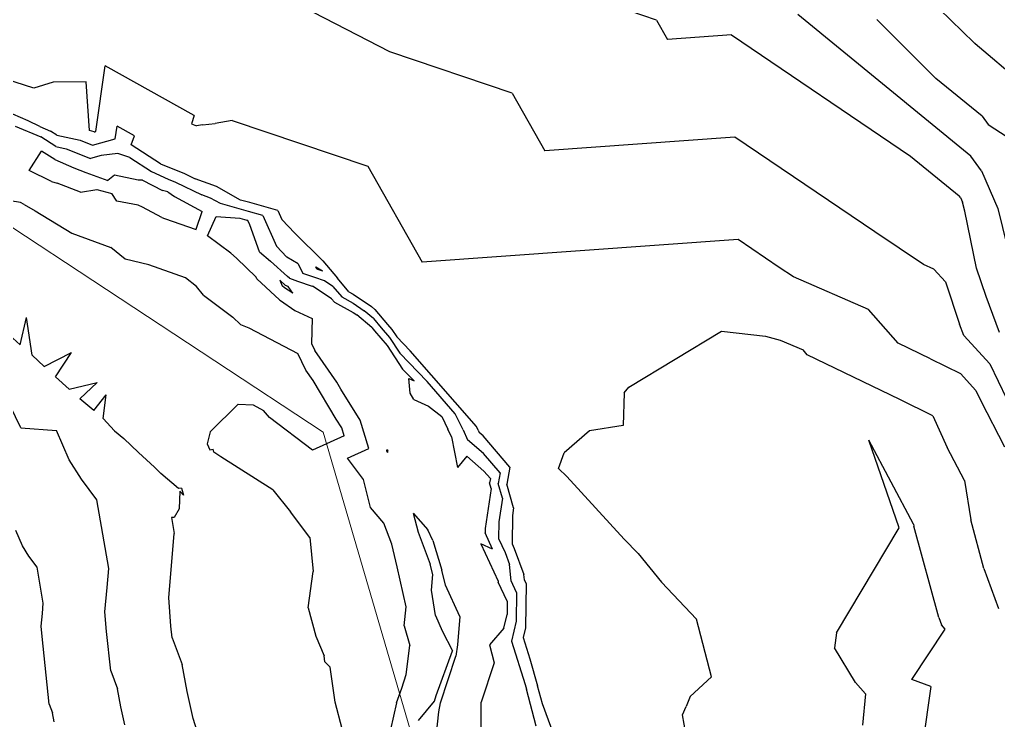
# Model space of a CAD drawing. Header units: metres. Extents: x -1120501 to 1198934, y -4928884 to 66998.
# Drawn here: x 732.5 to 881.2, y -1067.4 to -961 of the extents above; entities that cross this region are included whole.
import ezdxf

# ---------------------------------------------------------------- set-up
doc = ezdxf.new("R2010")
doc.units = ezdxf.units.M
doc.layers.add('CL', color=5, linetype='Continuous')
doc.layers.add('SURF2CONTOURS', color=7, linetype='Continuous', lineweight=0)

msp = doc.modelspace()

# ---------------------------------------------------------------- linework, layer by layer
at = {"color": 7, "lineweight": 0}
msp.add_circle((-684.64, 190.5), 66807.04, dxfattribs=at)
at = {"layer": 'CL', "linetype": 'Continuous', "lineweight": 0}
msp.add_lwpolyline([(-1067.58, 367.8), (-1082.93, 319.26), (-1104.11, 221.68), (-1108.39, 149.1), (-1119.85, 75.24), (-1093.53, -4.65), (-914.22, -147.32), (-825.87, -265.54), (-744.42, -314.86), (-442.72, -367.63), (-277.08, -412.37), (-43.5, -540.29), (86.31, -636.55), (247.28, -699.7), (413.51, -706.37), (555.05, -769.61), (597.29, -868.97), (635.37, -929.41), (778.63, -1023.65), (803.38, -1108.38), (824.32, -1155.97), (872.87, -1163.59)], dxfattribs=at)
at = {"layer": 'SURF2CONTOURS', "color": 4, "linetype": 'Continuous', "lineweight": -3}
for p, q in [((868.74, -956, 241), (877.51, -964.53, 241)), ((788.73, -965.91, 239), (773.9, -958.23, 239)), ((876.99, -981.73, 240), (850.72, -960.25, 240)), ((877.51, -964.53, 241), (877.59, -964.6, 241)), ((877.66, -964.66, 241), (877.59, -964.6, 241)), ((886.9, -972.55, 241), (877.66, -964.66, 241)), ((807.32, -972.16, 239), (788.73, -965.91, 239)), ((733.79, -976.39, 238), (716.88, -968.94, 238)), ((807.32, -972.16, 239), (812.28, -980.92, 239)), ((735.58, -977.24, 238), (733.79, -976.39, 238)), ((735.58, -977.24, 238), (737.19, -977.92, 238)), ((738.14, -978.53, 238), (737.19, -977.92, 238)), ((747.02, -979.12, 238), (747.3, -977.18, 238)), ((749.92, -978.64, 238), (747.3, -977.18, 238)), ((738.14, -978.53, 238), (741.7, -979.32, 238)), ((741.7, -979.32, 238), (743.58, -980.07, 238)), ((743.58, -980.07, 238), (747.02, -979.12, 238)), ((749.45, -980, 238), (749.92, -978.64, 238)), ((753.9, -982.88, 238), (749.45, -980, 238)), ((841.13, -978.86, 239), (812.28, -980.92, 239)), ((862.41, -993.24, 239), (841.13, -978.86, 239)), ((733.93, -983.91, 237), (735.82, -980.96, 237)), ((737.82, -982.24, 237), (735.82, -980.96, 237)), ((737.82, -982.24, 237), (740.73, -983.52, 237)), ((753.9, -982.88, 238), (754.99, -983.38, 238)), ((878.61, -983.96, 240), (876.99, -981.73, 240)), ((737.31, -985.58, 237), (733.93, -983.91, 237)), ((740.73, -983.52, 237), (742.57, -984.23, 237)), ((742.57, -984.23, 237), (745.9, -985.41, 237)), ((754.99, -983.38, 238), (757.45, -984.33, 238)), ((757.45, -984.33, 238), (759.17, -985.17, 238)), ((878.61, -983.96, 240), (881.12, -989.68, 240)), ((737.31, -985.58, 237), (738.19, -985.86, 237)), ((741.72, -987.18, 237), (738.19, -985.86, 237)), ((746.88, -984.6, 237), (745.9, -985.41, 237)), ((750.5, -985.39, 237), (746.88, -984.6, 237)), ((751.16, -985.36, 237), (750.5, -985.39, 237)), ((751.16, -985.36, 237), (754.22, -986.95, 237)), ((762.42, -986.34, 238), (759.17, -985.17, 238)), ((741.72, -987.18, 237), (744.2, -986.82, 237)), ((744.2, -986.82, 237), (746.49, -987.42, 237)), ((747.24, -988.55, 237), (746.49, -987.42, 237)), ((754.99, -987.17, 237), (754.22, -986.95, 237)), ((754.99, -987.17, 237), (756.03, -987.85, 237)), ((766.04, -988.4, 238), (762.42, -986.34, 238)), ((750.51, -989.19, 237), (747.24, -988.55, 237)), ((756.03, -987.85, 237), (760.23, -990.14, 237)), ((767.45, -988.79, 238), (766.04, -988.4, 238)), ((771.74, -989.97, 238), (767.45, -988.79, 238)), ((751.16, -989.47, 237), (750.51, -989.19, 237)), ((754.09, -991.07, 237), (751.16, -989.47, 237)), ((759.32, -992.8, 237), (760.23, -990.14, 237)), ((771.74, -989.97, 238), (772.35, -991.37, 238)), ((881.12, -989.68, 240), (883.29, -998.56, 240)), ((754.09, -991.07, 237), (754.48, -991.22, 237)), ((754.48, -991.22, 237), (759.32, -992.88, 237)), ((761.05, -993.86, 237), (762.33, -990.9, 237)), ((762.33, -990.9, 237), (765.95, -991.16, 237)), ((765.95, -991.16, 237), (767.02, -991.46, 237)), ((767.15, -991.49, 237), (767.02, -991.46, 237)), ((767.44, -992.15, 237), (767.15, -991.49, 237)), ((772.35, -991.37, 238), (774.31, -993.41, 238)), ((759.32, -992.88, 237), (759.32, -992.8, 237)), ((768.92, -996.24, 237), (767.44, -992.15, 237)), ((869.81, -998.19, 239), (862.41, -993.24, 239)), ((764.58, -996.47, 237), (761.05, -993.86, 237)), ((774.31, -993.41, 238), (778.56, -997.61, 238)), ((768.92, -996.24, 237), (770.58, -997.69, 237)), ((764.58, -996.47, 237), (765.45, -997.22, 237)), ((768.42, -1000.13, 237), (765.45, -997.22, 237)), ((773.18, -999.99, 237), (770.58, -997.69, 237)), ((778.56, -997.61, 238), (780.77, -1000.27, 238)), ((777.65, -998.88, 238), (777.5, -998.56, 238)), ((777.5, -998.56, 238), (778.51, -999.17, 238)), ((777.74, -998.91, 238), (777.65, -998.88, 238)), ((777.74, -998.91, 238), (778.51, -999.17, 238)), ((871.4, -998.88, 239), (869.81, -998.19, 239)), ((871.4, -998.88, 239), (873.13, -1000.84, 239)), ((768.53, -1000.38, 237), (768.42, -1000.13, 237)), ((771.97, -1003.54, 237), (768.53, -1000.38, 237)), ((773.49, -1000.28, 237), (773.18, -999.99, 237)), ((773.49, -1000.28, 237), (774.71, -1000.71, 237)), ((774.71, -1000.71, 237), (776.91, -1001.46, 237)), ((782.5, -1002.32, 238), (780.77, -1000.27, 238)), ((777.08, -1001.52, 237), (776.91, -1001.46, 237)), ((779.89, -1003.38, 237), (777.08, -1001.52, 237)), ((873.13, -1000.84, 239), (875.29, -1007.23, 239)), ((771.97, -1003.54, 237), (772.12, -1003.63, 237)), ((772.12, -1003.63, 237), (774.28, -1005.18, 237)), ((779.89, -1003.38, 237), (780.34, -1003.92, 237)), ((782.5, -1002.32, 238), (783.16, -1002.68, 238)), ((783.16, -1002.68, 238), (785.94, -1004.57, 238)), ((774.28, -1005.18, 237), (776.95, -1006.38, 237)), ((780.34, -1003.92, 237), (783.17, -1005.48, 237)), ((786.48, -1005.03, 238), (785.94, -1004.57, 238)), ((786.48, -1005.03, 238), (788.4, -1007.31, 238)), ((732.57, -1010.38, 238), (733.55, -1006.25, 238)), ((734.4, -1011.94, 238), (733.55, -1006.25, 238)), ((776.95, -1006.38, 237), (776.83, -1010.17, 237)), ((783.17, -1005.48, 237), (783.7, -1005.84, 237)), ((786, -1007.77, 237), (783.7, -1005.84, 237)), ((786, -1007.77, 237), (786.41, -1008.25, 237)), ((786.41, -1008.25, 237), (788.32, -1010.51, 237)), ((788.4, -1007.31, 238), (789.02, -1008.04, 238)), ((789.02, -1008.04, 238), (789.78, -1009.19, 238)), ((875.92, -1008.95, 239), (875.29, -1007.23, 239)), ((732.57, -1010.38, 238), (730.89, -1008.88, 238)), ((789.78, -1009.19, 238), (791.82, -1011.32, 238)), ((825.02, -1016.81, 238), (839.1, -1008.33, 238)), ((839.1, -1008.33, 238), (845.79, -1009.09, 238)), ((845.79, -1009.09, 238), (848.06, -1009.67, 238)), ((848.06, -1009.67, 238), (851.52, -1011.17, 238)), ((879.88, -1013.28, 239), (875.92, -1008.95, 239)), ((776.83, -1010.17, 237), (777.36, -1011.26, 237)), ((788.32, -1010.51, 237), (790.67, -1014.07, 237)), ((852.16, -1011.91, 238), (851.52, -1011.17, 238)), ((736.21, -1013.67, 238), (734.4, -1011.94, 238)), ((736.21, -1013.67, 238), (740.35, -1011.54, 238)), ((737.94, -1015.25, 238), (740.35, -1011.54, 238)), ((780.67, -1016.07, 237), (777.36, -1011.26, 237)), ((801.88, -1022.77, 238), (791.82, -1011.32, 238)), ((866.21, -1018.69, 238), (852.16, -1011.91, 238)), ((792.41, -1015.87, 237), (790.67, -1014.07, 237)), ((879.88, -1013.28, 239), (882.43, -1018.54, 239)), ((740, -1017.1, 238), (737.94, -1015.25, 238)), ((791.8, -1017.75, 237), (791.64, -1015.51, 237)), ((791.64, -1015.51, 237), (792.41, -1015.87, 237)), ((740, -1017.1, 238), (744.25, -1016.1, 238)), ((741.64, -1018.61, 238), (744.25, -1016.1, 238)), ((781.29, -1017.11, 237), (780.67, -1016.07, 237)), ((784.23, -1021.81, 237), (781.29, -1017.11, 237)), ((824.32, -1017.66, 238), (825.02, -1016.81, 238)), ((743.76, -1020.36, 238), (741.64, -1018.61, 238)), ((743.76, -1020.36, 238), (745.63, -1018, 238)), ((745.16, -1021.55, 238), (745.63, -1018, 238)), ((792.37, -1018.69, 237), (791.8, -1017.75, 237)), ((824.32, -1017.66, 238), (824.18, -1022.62, 238)), ((792.37, -1018.69, 237), (794.63, -1019.68, 237)), ((794.63, -1019.68, 237), (796.64, -1021.28, 237)), ((871.23, -1021.18, 238), (866.21, -1018.69, 238)), ((746.91, -1023.45, 238), (745.16, -1021.55, 238)), ((796.64, -1021.28, 237), (797.57, -1023.2, 237)), ((871.23, -1021.18, 238), (873.4, -1025.99, 238)), ((785.52, -1026.13, 237), (784.23, -1021.81, 237)), ((802.16, -1023.35, 238), (801.88, -1022.77, 238)), ((824.18, -1022.62, 238), (819.05, -1023.43, 238)), ((746.91, -1023.45, 238), (748.32, -1024.61, 238)), ((750.55, -1026.71, 238), (748.32, -1024.61, 238)), ((798.08, -1024.36, 237), (797.57, -1023.2, 237)), ((798.08, -1024.36, 237), (799.04, -1029.01, 237)), ((802.16, -1023.35, 238), (802.32, -1023.72, 238)), ((802.91, -1024.22, 238), (802.32, -1023.72, 238)), ((806.99, -1028.94, 238), (802.91, -1024.22, 238)), ((819.05, -1023.43, 238), (815.22, -1026.79, 238)), ((876.06, -1030.98, 238), (873.4, -1025.99, 238)), ((752.98, -1028.96, 238), (750.55, -1026.71, 238)), ((782.29, -1027.62, 237), (785.52, -1026.13, 237)), ((800.41, -1027.31, 237), (799.04, -1029.01, 237)), ((800.41, -1027.31, 237), (803.03, -1029.56, 237)), ((814.36, -1029.17, 238), (815.22, -1026.79, 238)), ((752.98, -1028.96, 238), (753.96, -1029.91, 238)), ((784.75, -1030.83, 237), (782.29, -1027.62, 237)), ((806.99, -1028.94, 238), (806.53, -1031.55, 238)), ((756.61, -1032.22, 238), (753.96, -1029.91, 238)), ((804.01, -1030.69, 237), (803.03, -1029.56, 237)), ((814.36, -1029.17, 238), (815.63, -1030.4, 238)), ((824.36, -1039.91, 238), (815.63, -1030.4, 238)), ((785.78, -1035.1, 237), (784.75, -1030.83, 237)), ((804.01, -1030.69, 237), (803.9, -1031.32, 237)), ((804.14, -1032.18, 237), (803.9, -1031.32, 237)), ((807.53, -1035.13, 238), (806.53, -1031.55, 238)), ((876.06, -1030.98, 238), (876.98, -1036.95, 238)), ((757.1, -1032.13, 238), (756.61, -1032.22, 238)), ((756.85, -1032.61, 238), (756.75, -1035.28, 238)), ((756.85, -1032.61, 238), (757.4, -1033.22, 238)), ((757.1, -1032.13, 238), (757.4, -1033.22, 238)), ((804.14, -1032.18, 237), (803.21, -1038.27, 237)), ((756.75, -1035.28, 238), (755.96, -1036.61, 238)), ((787.82, -1037.46, 237), (785.78, -1035.1, 237)), ((807.35, -1036.28, 238), (807.32, -1040.62, 238)), ((807.53, -1035.13, 238), (807.35, -1036.28, 238)), ((755.54, -1036.59, 238), (755.96, -1039.04, 238)), ((755.96, -1036.61, 238), (755.54, -1036.59, 238)), ((789.06, -1040.64, 237), (787.82, -1037.46, 237)), ((879, -1044.33, 238), (876.98, -1036.95, 238)), ((732.91, -1040.93, 239), (731.9, -1038.57, 239)), ((755.6, -1043.33, 238), (755.96, -1039.04, 238)), ((803.21, -1038.27, 237), (803.2, -1038.93, 237)), ((804.32, -1041.4, 237), (803.2, -1038.93, 237)), ((733.91, -1042.48, 239), (732.91, -1040.93, 239)), ((789.87, -1044.09, 237), (789.06, -1040.64, 237)), ((802.58, -1040.58, 237), (805.19, -1046.26, 237)), ((804.32, -1041.4, 237), (802.58, -1040.58, 237)), ((807.32, -1040.62, 238), (807.64, -1041.31, 238)), ((826.48, -1042.05, 238), (824.36, -1039.91, 238)), ((807.64, -1041.31, 238), (809.08, -1045.26, 238)), ((826.48, -1042.05, 238), (830, -1046.42, 238)), ((735.14, -1044.13, 239), (733.91, -1042.48, 239)), ((755.14, -1048.74, 238), (755.6, -1043.33, 238)), ((736.08, -1049.63, 239), (735.14, -1044.13, 239)), ((791.2, -1050.19, 237), (789.87, -1044.09, 237)), ((809.17, -1046.06, 238), (809.08, -1045.26, 238)), ((879, -1044.33, 238), (881.19, -1050.44, 238)), ((805.19, -1046.26, 237), (805.21, -1046.42, 237)), ((806.57, -1049.32, 237), (805.21, -1046.42, 237)), ((809.43, -1046.62, 238), (809.17, -1046.06, 238)), ((809.43, -1046.62, 238), (809.33, -1053.34, 238)), ((830, -1046.42, 238), (835.3, -1052.04, 238)), ((735.95, -1051.17, 239), (736.08, -1049.63, 239)), ((755.48, -1053.1, 238), (755.14, -1048.74, 238)), ((806.57, -1049.32, 237), (806.54, -1051.34, 237)), ((735.78, -1053.11, 239), (735.95, -1051.17, 239)), ((790.89, -1053.05, 237), (791.2, -1050.19, 237)), ((806.07, -1053.39, 237), (806.54, -1051.34, 237)), ((837.62, -1060.81, 238), (835.3, -1052.04, 238)), ((735.9, -1054.68, 239), (735.78, -1053.11, 239)), ((755.67, -1054.89, 238), (755.48, -1053.1, 238)), ((790.89, -1053.05, 237), (791.77, -1056.02, 237)), ((806.07, -1053.39, 237), (803.86, -1055.94, 237)), ((809.33, -1053.34, 238), (808.98, -1054.83, 238)), ((737, -1064.94, 239), (735.9, -1054.68, 239)), ((755.67, -1054.89, 238), (757.19, -1058.92, 238)), ((808.98, -1054.83, 238), (809.99, -1058.06, 238)), ((791.2, -1060.44, 237), (791.77, -1056.02, 237)), ((803.86, -1055.94, 237), (804.57, -1058.66, 237)), ((804.57, -1058.66, 237), (802.62, -1064.67, 237)), ((809.99, -1058.06, 238), (811.19, -1062.15, 238)), ((757.95, -1063.01, 238), (757.19, -1058.92, 238)), ((790.56, -1062.53, 237), (791.2, -1060.44, 237)), ((837.62, -1060.81, 238), (834.36, -1063.77, 238)), ((758.85, -1067.13, 238), (757.95, -1063.01, 238)), ((789.77, -1064.77, 237), (790.56, -1062.53, 237)), ((811.92, -1064.92, 238), (811.19, -1062.15, 238)), ((802.62, -1068.83, 237), (802.62, -1064.67, 237)), ((834.36, -1063.77, 238), (833.78, -1065.31, 238)), ((737, -1064.94, 239), (737.51, -1066.28, 239)), ((789.77, -1064.77, 237), (787.85, -1072.95, 237)), ((815.33, -1074.09, 238), (811.92, -1064.92, 238)), ((833.18, -1066.57, 238), (833.78, -1065.31, 238)), ((737.76, -1067.65, 239), (737.51, -1066.28, 239)), ((760.35, -1071.87, 238), (758.85, -1067.13, 238)), ((834.33, -1072.98, 238), (833.18, -1066.57, 238))]:
    msp.add_line(p, q, dxfattribs=at)
at = {"layer": 'SURF2CONTOURS', "color": 2, "linetype": 'Continuous', "lineweight": -3}
for p, q in [((829.26, -961.08, 239.5), (823.01, -958.97, 239.5)), ((829.26, -961.08, 239.5), (830.93, -964.02, 239.5)), ((871.69, -969.93, 240.5), (862.72, -961, 240.5)), ((840.62, -963.33, 239.5), (830.93, -964.02, 239.5)), ((840.62, -963.33, 239.5), (867.85, -981.73, 239.5)), ((734.66, -971.39, 238.5), (714.92, -965.15, 238.5)), ((744.06, -978.01, 238.5), (745.48, -968, 238.5)), ((759.03, -975.56, 238.5), (745.48, -968, 238.5)), ((737.61, -970.5, 238.5), (734.66, -971.39, 238.5)), ((742.58, -970.44, 238.5), (737.61, -970.5, 238.5)), ((743.13, -977.86, 238.5), (742.58, -970.44, 238.5)), ((878.73, -975.68, 240.5), (871.69, -969.93, 240.5)), ((759.03, -975.56, 238.5), (758.6, -976.81, 238.5)), ((758.6, -976.81, 238.5), (759.36, -977.13, 238.5)), ((760.26, -976.97, 238.5), (759.36, -977.13, 238.5)), ((760.26, -976.97, 238.5), (762.21, -976.79, 238.5)), ((764.8, -976.32, 238.5), (762.21, -976.79, 238.5)), ((764.8, -976.32, 238.5), (785.38, -983.25, 238.5)), ((878.73, -975.68, 240.5), (879.65, -976.95, 240.5)), ((879.65, -976.95, 240.5), (882.53, -978.81, 240.5)), ((731.8, -977.16, 237.5), (735.69, -978.8, 237.5)), ((743.82, -978.02, 238.5), (743.13, -977.86, 238.5)), ((743.82, -978.02, 238.5), (743.9, -978.05, 238.5)), ((743.9, -978.05, 238.5), (744.06, -978.01, 238.5)), ((738.01, -980.28, 237.5), (735.69, -978.8, 237.5)), ((738.01, -980.28, 237.5), (739.58, -980.63, 237.5)), ((739.58, -980.63, 237.5), (743.25, -982.08, 237.5)), ((747.39, -981.33, 237.5), (744.9, -981.62, 237.5)), ((749.25, -981.96, 237.5), (747.39, -981.33, 237.5)), ((744.9, -981.62, 237.5), (743.25, -982.08, 237.5)), ((749.25, -981.96, 237.5), (752.53, -984.09, 237.5)), ((867.85, -981.73, 239.5), (875.25, -987.78, 239.5)), ((752.53, -984.09, 237.5), (755.05, -985.24, 237.5)), ((785.38, -983.25, 238.5), (793.64, -997.82, 238.5)), ((755.05, -985.24, 237.5), (756.19, -985.68, 237.5)), ((756.19, -985.68, 237.5), (760.15, -987.61, 237.5)), ((732.64, -988.79, 237.5), (728.44, -988.1, 237.5)), ((733.16, -989.09, 237.5), (732.64, -988.79, 237.5)), ((761.5, -988.1, 237.5), (760.15, -987.61, 237.5)), ((763, -988.95, 237.5), (761.5, -988.1, 237.5)), ((875.44, -988.04, 239.5), (875.25, -987.78, 239.5)), ((875.44, -988.04, 239.5), (875.73, -988.71, 239.5)), ((876.07, -990.09, 239.5), (875.73, -988.71, 239.5)), ((733.16, -989.09, 237.5), (734.84, -990.02, 237.5)), ((734.84, -990.02, 237.5), (740.4, -993.44, 237.5)), ((767.24, -990.12, 237.5), (763, -988.95, 237.5)), ((769.44, -990.73, 237.5), (767.24, -990.12, 237.5)), ((877.86, -998.73, 239.5), (876.07, -990.09, 239.5)), ((769.44, -990.73, 237.5), (771.52, -995.43, 237.5)), ((740.4, -993.44, 237.5), (746.34, -995.6, 237.5)), ((841.64, -994.4, 238.5), (793.64, -997.82, 238.5)), ((847.89, -998.62, 238.5), (841.64, -994.4, 238.5)), ((748.51, -997.4, 237.5), (746.34, -995.6, 237.5)), ((773.09, -997.07, 237.5), (771.52, -995.43, 237.5)), ((752.1, -998.25, 237.5), (748.51, -997.4, 237.5)), ((774.8, -998.08, 237.5), (773.09, -997.07, 237.5)), ((757.7, -1000.2, 237.5), (752.1, -998.25, 237.5)), ((774.8, -998.08, 237.5), (775.51, -999.56, 237.5)), ((850.07, -1000.08, 238.5), (847.89, -998.62, 238.5)), ((879.32, -1003.03, 239.5), (877.86, -998.73, 239.5)), ((759.37, -1001.54, 237.5), (757.7, -1000.2, 237.5)), ((772.01, -1000.59, 236.5), (772.89, -1001.4, 236.5)), ((772.01, -1000.59, 236.5), (772.37, -1001.41, 236.5)), ((777.32, -1000.18, 237.5), (775.51, -999.56, 237.5)), ((778.79, -1000.68, 237.5), (777.32, -1000.18, 237.5)), ((780.1, -1001.55, 237.5), (778.79, -1000.68, 237.5)), ((861.46, -1005.03, 238.5), (850.07, -1000.08, 238.5)), ((760.41, -1002.84, 237.5), (759.37, -1001.54, 237.5)), ((772.73, -1001.74, 236.5), (772.37, -1001.41, 236.5)), ((774.02, -1002.52, 236.5), (772.73, -1001.74, 236.5)), ((773.29, -1001.55, 236.5), (772.89, -1001.4, 236.5)), ((774.02, -1002.52, 236.5), (773.29, -1001.55, 236.5)), ((780.1, -1001.55, 237.5), (781.42, -1003.12, 237.5)), ((760.41, -1002.84, 237.5), (764.86, -1006.18, 237.5)), ((781.42, -1003.12, 237.5), (783.17, -1004.08, 237.5)), ((881.34, -1008.52, 239.5), (879.32, -1003.03, 239.5)), ((783.17, -1004.08, 237.5), (784.82, -1005.21, 237.5)), ((786.24, -1006.4, 237.5), (784.82, -1005.21, 237.5)), ((865.95, -1010.11, 238.5), (861.46, -1005.03, 238.5)), ((766.05, -1007.32, 237.5), (764.86, -1006.18, 237.5)), ((786.24, -1006.4, 237.5), (787.4, -1007.78, 237.5)), ((766.05, -1007.32, 237.5), (767.32, -1007.78, 237.5)), ((767.32, -1007.78, 237.5), (774.78, -1011.7, 237.5)), ((787.4, -1007.78, 237.5), (788.67, -1009.28, 237.5)), ((788.67, -1009.28, 237.5), (790.23, -1011.63, 237.5)), ((870.9, -1012.5, 238.5), (865.95, -1010.11, 238.5)), ((775.99, -1014.21, 237.5), (774.78, -1011.7, 237.5)), ((790.23, -1011.63, 237.5), (794.4, -1015.97, 237.5)), ((870.9, -1012.5, 238.5), (875.41, -1014.74, 238.5)), ((777.08, -1015.78, 237.5), (775.99, -1014.21, 237.5)), ((875.41, -1014.74, 238.5), (877.78, -1017.33, 238.5)), ((780.59, -1021.67, 237.5), (777.08, -1015.78, 237.5)), ((798.68, -1020.84, 237.5), (794.4, -1015.97, 237.5)), ((877.78, -1017.33, 238.5), (878.53, -1018.88, 238.5)), ((732.68, -1023.01, 238.5), (731.04, -1019.63, 238.5)), ((765.69, -1019.41, 237.5), (761.44, -1023.59, 237.5)), ((765.69, -1019.41, 237.5), (767.98, -1019.52, 237.5)), ((767.98, -1019.52, 237.5), (769.53, -1020.37, 237.5)), ((878.53, -1018.88, 238.5), (882.1, -1025.88, 238.5)), ((770.46, -1021.42, 237.5), (769.53, -1020.37, 237.5)), ((777.01, -1026.4, 237.5), (770.46, -1021.42, 237.5)), ((799.87, -1023.28, 237.5), (798.68, -1020.84, 237.5)), ((732.68, -1023.01, 238.5), (738.11, -1023.38, 238.5)), ((781.42, -1022.99, 237.5), (780.59, -1021.67, 237.5)), ((781.78, -1024.2, 237.5), (781.42, -1022.99, 237.5)), ((740.03, -1027.84, 238.5), (738.11, -1023.38, 238.5)), ((761.44, -1023.59, 237.5), (760.98, -1025.42, 237.5)), ((781.78, -1024.2, 237.5), (777.01, -1026.4, 237.5)), ((799.87, -1023.28, 237.5), (800.54, -1024.81, 237.5)), ((760.98, -1025.42, 237.5), (761.37, -1026.34, 237.5)), ((802.97, -1026.89, 237.5), (800.54, -1024.81, 237.5)), ((868.29, -1037.6, 237.5), (861.52, -1024.87, 237.5)), ((866.12, -1038.17, 237.5), (861.52, -1024.87, 237.5)), ((761.37, -1026.34, 237.5), (761.87, -1026.25, 237.5)), ((761.98, -1026.67, 237.5), (761.87, -1026.25, 237.5)), ((763.08, -1027.39, 237.5), (761.98, -1026.67, 237.5)), ((770.98, -1032.4, 237.5), (763.08, -1027.39, 237.5)), ((788.3, -1026.26, 236.5), (788.27, -1026.38, 236.5)), ((788.3, -1026.47, 236.5), (788.27, -1026.38, 236.5)), ((788.3, -1026.26, 236.5), (788.37, -1026.37, 236.5)), ((788.45, -1026.76, 236.5), (788.3, -1026.47, 236.5)), ((788.46, -1026.41, 236.5), (788.37, -1026.37, 236.5)), ((788.46, -1026.41, 236.5), (788.45, -1026.5, 236.5)), ((788.45, -1026.76, 236.5), (788.45, -1026.5, 236.5)), ((805.5, -1029.81, 237.5), (802.97, -1026.89, 237.5)), ((741.91, -1030.79, 238.5), (740.03, -1027.84, 238.5)), ((805.5, -1029.81, 237.5), (805.21, -1031.43, 237.5)), ((744.24, -1033.91, 238.5), (741.91, -1030.79, 238.5)), ((805.84, -1033.65, 237.5), (805.21, -1031.43, 237.5)), ((770.98, -1032.4, 237.5), (773.62, -1035.76, 237.5)), ((746.02, -1044.34, 238.5), (744.24, -1033.91, 238.5)), ((805.84, -1033.65, 237.5), (805.28, -1037.28, 237.5)), ((776.56, -1039.63, 237.5), (773.62, -1035.76, 237.5)), ((792.3, -1035.96, 236.5), (794.5, -1038.49, 236.5)), ((792.3, -1035.96, 236.5), (793.02, -1038.83, 236.5)), ((805.28, -1037.28, 237.5), (805.26, -1039.78, 237.5)), ((868.29, -1037.6, 237.5), (868.34, -1037.91, 237.5)), ((872.13, -1051.79, 237.5), (868.34, -1037.91, 237.5)), ((793.02, -1038.83, 236.5), (794.88, -1043.68, 236.5)), ((795.28, -1040.11, 236.5), (794.5, -1038.49, 236.5)), ((856.59, -1054.14, 237.5), (866.12, -1038.17, 237.5)), ((776.56, -1039.63, 237.5), (777.08, -1044.8, 237.5)), ((795.28, -1040.11, 236.5), (796.62, -1044.61, 236.5)), ((805.26, -1039.78, 237.5), (806.24, -1041.94, 237.5)), ((806.24, -1041.94, 237.5), (806.91, -1043.76, 237.5)), ((795.29, -1045.24, 236.5), (794.88, -1043.68, 236.5)), ((807.19, -1046.24, 237.5), (806.91, -1043.76, 237.5)), ((745.77, -1047.25, 238.5), (746.02, -1044.34, 238.5)), ((776.32, -1050.31, 237.5), (777.08, -1044.8, 237.5)), ((795.08, -1047.62, 236.5), (795.29, -1045.24, 236.5)), ((797.2, -1046.86, 236.5), (796.62, -1044.61, 236.5)), ((799.35, -1051.63, 236.5), (797.2, -1046.86, 236.5)), ((808, -1047.97, 237.5), (807.19, -1046.24, 237.5)), ((745.46, -1050.93, 238.5), (745.77, -1047.25, 238.5)), ((795.66, -1051.48, 236.5), (795.08, -1047.62, 236.5)), ((808, -1047.97, 237.5), (807.93, -1052.34, 237.5)), ((745.69, -1053.89, 238.5), (745.46, -1050.93, 238.5)), ((776.32, -1050.31, 237.5), (777.5, -1054.63, 237.5)), ((795.66, -1051.48, 236.5), (796.71, -1053.83, 236.5)), ((799.35, -1051.63, 236.5), (799.04, -1055.96, 236.5)), ((807.93, -1052.34, 237.5), (807.23, -1055.37, 237.5)), ((872.13, -1051.79, 237.5), (872.54, -1052.91, 237.5)), ((746.34, -1059.91, 238.5), (745.69, -1053.89, 238.5)), ((796.71, -1053.83, 236.5), (798.24, -1056.85, 236.5)), ((856.59, -1054.14, 237.5), (856.31, -1056.41, 237.5)), ((868.03, -1061.18, 237.5), (873.11, -1053.56, 237.5)), ((873.11, -1053.56, 237.5), (872.54, -1052.91, 237.5)), ((777.5, -1054.63, 237.5), (778.76, -1057.62, 237.5)), ((807.23, -1055.37, 237.5), (809.3, -1061.95, 237.5)), ((795.78, -1063.63, 236.5), (798.24, -1056.85, 236.5)), ((799.04, -1055.96, 236.5), (798.76, -1057.65, 236.5)), ((859.49, -1061.65, 237.5), (856.31, -1056.41, 237.5)), ((778.84, -1058.54, 237.5), (778.76, -1057.62, 237.5)), ((778.84, -1058.54, 237.5), (779.66, -1059.32, 237.5)), ((796.42, -1064.76, 236.5), (798.76, -1057.65, 236.5)), ((746.34, -1059.91, 238.5), (747.35, -1062.6, 238.5)), ((780.44, -1064.65, 237.5), (779.66, -1059.32, 237.5)), ((859.49, -1061.65, 237.5), (860.99, -1063.36, 237.5)), ((870.92, -1062.26, 237.5), (868.03, -1061.18, 237.5)), ((747.85, -1065.33, 238.5), (747.35, -1062.6, 238.5)), ((809.3, -1061.95, 237.5), (809.5, -1062.65, 237.5)), ((810.98, -1068.3, 237.5), (809.5, -1062.65, 237.5)), ((870.92, -1062.26, 237.5), (863.83, -1111.5, 237.5)), ((781.5, -1068.67, 237.5), (780.44, -1064.65, 237.5)), ((793.07, -1067.42, 236.5), (795.51, -1064.47, 236.5)), ((795.51, -1064.47, 236.5), (795.78, -1063.63, 236.5)), ((796.19, -1066.13, 236.5), (796.42, -1064.76, 236.5)), ((860.99, -1063.36, 237.5), (860.53, -1068.13, 237.5)), ((748.46, -1068.07, 238.5), (747.85, -1065.33, 238.5)), ((795.52, -1071.9, 236.5), (796.19, -1066.13, 236.5))]:
    msp.add_line(p, q, dxfattribs=at)

doc.saveas('drawing.dxf')
